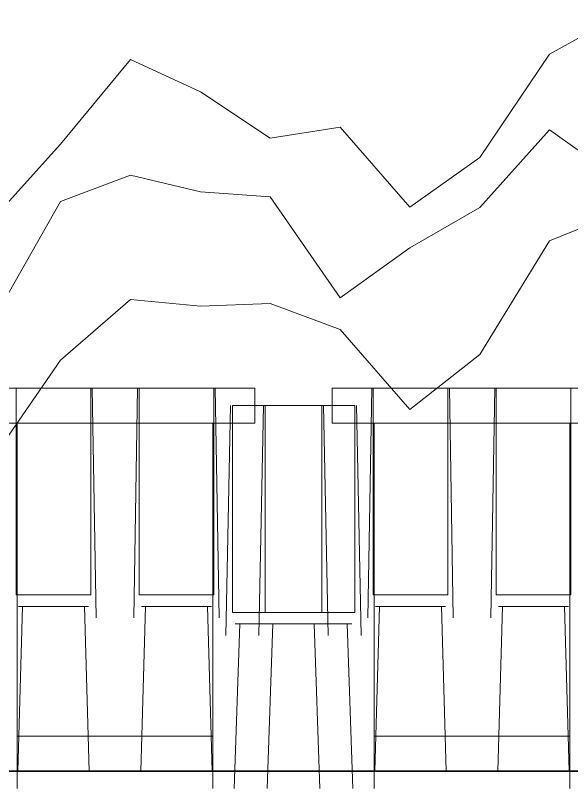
# Model space of a CAD drawing. Header units: millimetres. Extents: x -1800 to 33200, y -8500 to 38400.
# Drawn here: x 6306 to 7852, y 48 to 2196 of the extents above; entities that cross this region are included whole.
import ezdxf

# ---------------------------------------------------------------- set-up
doc = ezdxf.new("R2010")
doc.units = ezdxf.units.MM
for name, color, linetype, lineweight in [('E-FURNITURE', 7, 'Continuous', 18), ('E-LANDSCAPE', 8, 'Continuous', 9), ('E-OUTLINE', 7, 'Continuous', 35)]:
    doc.layers.add(name, color=color, linetype=linetype, lineweight=lineweight)

msp = doc.modelspace()

# ---------------------------------------------------------------- linework, layer by layer
at = {"layer": 'E-FURNITURE'}
for p, q in [((6519.4, 1160.7), (6530.2, 522.3)), ((6645.5, 1160.7), (6634.7, 522.3)), ((6861.3, 1160.7), (6872.1, 522.3)), ((7296.4, 1160.7), (7285.6, 522.3)), ((7512.2, 1160.7), (7523, 522.3)), ((7638.2, 1160.7), (7627.4, 522.3)), ((6903.6, 1112.3), (6890.6, 473.9)), ((6995.1, 1112.3), (6982.1, 473.9)), ((7162.6, 1112.3), (7175.5, 473.9)), ((7254.1, 1112.3), (7267, 473.9)), ((6310.5, 1063.9), (6310.5, 48.4)), ((6854.4, 1063.9), (6854.4, 48.4)), ((7303.3, 1063.9), (7303.3, 48.4)), ((7847.1, 1063.9), (7847.1, 48.4)), ((6325.2, 554.2), (6312.2, 96.7)), ((6314.4, 554.2), (6508.6, 554.2)), ((6497.8, 554.2), (6510.8, 96.7)), ((6667, 554.2), (6654.1, 96.7)), ((6656.2, 554.2), (6850.5, 554.2)), ((6839.7, 554.2), (6852.6, 96.7)), ((7317.9, 554.2), (7305, 96.7)), ((7307.2, 554.2), (7501.4, 554.2)), ((7490.6, 554.2), (7503.5, 96.7)), ((7659.8, 554.2), (7646.9, 96.7)), ((7649, 554.2), (7843.2, 554.2)), ((7832.5, 554.2), (7845.4, 96.7)), ((6929.5, 505.9), (6913.9, 48.4)), ((6916.5, 505.9), (7149.6, 505.9)), ((7021, 505.9), (7005.4, 48.4)), ((7008, 505.9), (7241.1, 505.9)), ((7136.7, 505.9), (7152.2, 48.4)), ((7228.2, 505.9), (7243.7, 48.4)), ((6310.5, 193.4), (6854.4, 193.4)), ((7303.3, 193.4), (7847.1, 193.4))]:
    msp.add_line(p, q, dxfattribs=at)
for points in [[(6194, 1160.7), (6970.9, 1160.7), (6970.9, 1063.9), (6194, 1063.9)], [(6307.9, 1160.7), (6515.1, 1160.7), (6515.1, 586.1), (6307.9, 586.1)], [(6649.8, 1160.7), (6857, 1160.7), (6857, 586.1), (6649.8, 586.1)], [(7186.7, 1160.7), (7963.7, 1160.7), (7963.7, 1063.9), (7186.7, 1063.9)], [(7300.7, 1160.7), (7507.9, 1160.7), (7507.9, 586.1), (7300.7, 586.1)], [(7642.5, 1160.7), (7849.7, 1160.7), (7849.7, 586.1), (7642.5, 586.1)], [(6908.8, 1112.3), (7157.4, 1112.3), (7157.4, 537.8), (6908.8, 537.8)], [(7000.3, 1112.3), (7248.9, 1112.3), (7248.9, 537.8), (7000.3, 537.8)]]:
    msp.add_lwpolyline(points, close=True, dxfattribs=at)
at = {"layer": 'E-LANDSCAPE'}
for points in [[(6237.1, 1624.9), (6431.4, 1839), (6625.6, 2074.2), (6819.8, 1983.7), (7014.1, 1855.7), (7208.3, 1885.5), (7402.5, 1663.7), (7596.8, 1801.4), (7791, 2088.3), (7985.3, 2196.1), (8179.5, 2064.9), (8373.7, 1875.2), (8568, 1575.8), (8762.2, 1472.1), (8956.4, 1529.1), (9150.7, 1624.4)], [(6237.1, 1339.8), (6431.4, 1679.3), (6625.6, 1752.2), (6819.8, 1706.2), (7014.1, 1692.7), (7208.3, 1411.5), (7402.5, 1550.9), (7596.8, 1662.2), (7791, 1878.8), (7985.3, 1740.3), (8179.5, 1703.8), (8373.7, 1698.7), (8568, 1199), (8762.2, 1118.8), (8956.4, 1155.6), (9150.7, 1234.8)], [(6237.1, 958.4), (6431.4, 1238.6), (6625.6, 1407.2), (6819.8, 1388.5), (7014.1, 1395.7), (7208.3, 1324.1), (7402.5, 1101.8), (7596.8, 1254.5), (7791, 1570.4), (7985.3, 1648.5), (8179.5, 1595.3), (8373.7, 1330.8), (8568, 1133.1), (8762.2, 942.9), (8956.4, 874.7), (9150.7, 887)]]:
    msp.add_lwpolyline(points, dxfattribs=at)
at = {"layer": 'E-OUTLINE'}
msp.add_line((0, 96.7), (32200, 96.7), dxfattribs=at)

doc.saveas('drawing.dxf')
